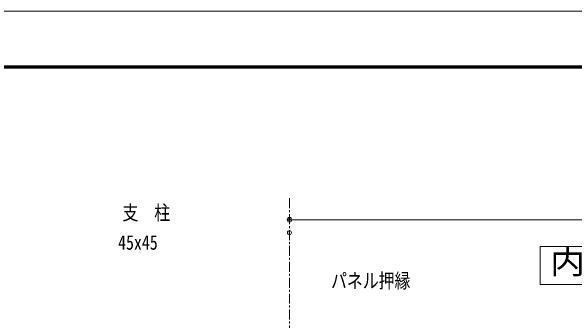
# Model space of a CAD drawing. Units: millimetres, scale not verified. Extents: x -1682 to 1682, y -1188 to 1188.
# Drawn here: x -400 to 168, y 877 to 1188 of the extents above; entities that cross this region are included whole.
import ezdxf
from ezdxf.enums import TextEntityAlignment as Align

# ---------------------------------------------------------------- set-up
doc = ezdxf.new("R2010")
doc.units = ezdxf.units.MM
doc.header["$LTSCALE"] = 8
doc.header["$PDMODE"] = 32
doc.header["$PDSIZE"] = 4
doc.linetypes.add('USER1', pattern=[2, 1.25, -0.25, 0.25, -0.25])
for name, color, linetype, lineweight in [('0-0_0', 7, 'Continuous', 18), ('0-1_DEFPOINTS', 7, 'Continuous', 18), ('0-6_WAKU', 7, 'Continuous', 18), ('0-E_3中心線', 2, 'USER1', 18), ('1-0_1手摺寸法', 3, 'Continuous', 18), ('1-2_P4-12', 7, 'Continuous', 18)]:
    doc.layers.add(name, color=color, linetype=linetype, lineweight=lineweight)
doc.styles.add('ＭＳ ゴシック', font='')
doc.styles.get('ＭＳ ゴシック').set_extended_font_data('MS Gothic')

# ---------------------------------------------------------------- blocks, each defined once
blk = doc.blocks.new('_ORIGIN2')
at = {"layer": '0-0_0'}
blk.add_line((-0.5, 0), (-1, 0), dxfattribs=at)
for radius in [0.5, 0.25]:
    blk.add_circle((0, 0), radius, dxfattribs=at)
blk = doc.blocks.new('D23')
at = {"layer": '0-1_DEFPOINTS'}
blk.add_point((22.299, 1389.263), dxfattribs=at)
at = {"layer": '1-0_1手摺寸法', "color": 7}
for p, q in [((22.299, 1400.763), (22.299, 1402.229)), ((26.899, 1402.229), (617.699, 1402.229))]:
    blk.add_line(p, q, dxfattribs=at)
at = {"layer": '1-0_1手摺寸法', "xscale": 4.6, "yscale": 4.6, "rotation": 180}
blk.add_blockref('_ORIGIN2', (22.299, 1402.229), dxfattribs=at)

msp = doc.modelspace()

# ---------------------------------------------------------------- linework, layer by layer
at = {"layer": '0-1_DEFPOINTS', "color": 5}
msp.add_line((1682, 1188), (-1682, 1188), dxfattribs=at)
at = {"layer": '0-6_WAKU'}
for p, q in [((1599.2, 1133.2), (-1603.2, 1133.2)), ((1598.6, 1132.6), (-1602.6, 1132.6)), ((1598, 1132), (-1602, 1132)), ((1597.4, 1131.4), (-1601.4, 1131.4)), ((1596.8, 1130.8), (-1600.8, 1130.8))]:
    msp.add_line(p, q, dxfattribs=at)
at = {"layer": '0-E_3中心線'}
msp.add_line((-119.441, 999.905), (-119.441, 716.562), dxfattribs=at)
at = {"layer": '1-2_P4-12'}
msp.add_line((132.896, 951.299), (132.896, 913.288), dxfattribs=at)
msp.add_lwpolyline([(132.896, 913.288), (228.222, 913.288), (228.222, 951.299), (132.896, 951.299)], dxfattribs=at)

# ---------------------------------------------------------------- block references
at = {"layer": '1-0_1手摺寸法'}
msp.add_blockref('D23', (-141.739, -423.942), dxfattribs=at)

# ---------------------------------------------------------------- texts
at = {"layer": '0-0_0', "style": 'ＭＳ ゴシック', "width": 0.8}
for s, p in [('支\u3000柱', (-287.565, 973.692)), ('45x45', (-291.997, 943.76)), ('パネル押縁', (-77.588, 905.255))]:
    msp.add_text(s, height=14.66, dxfattribs=at).set_placement(p, align=Align.BOTTOM_LEFT)
at = {"layer": '1-2_P4-12', "style": 'ＭＳ ゴシック', "width": 1.1}
msp.add_text('内部', height=23.46, dxfattribs=at).set_placement((142.956, 916.921), align=Align.BOTTOM_LEFT)

doc.saveas('drawing.dxf')
